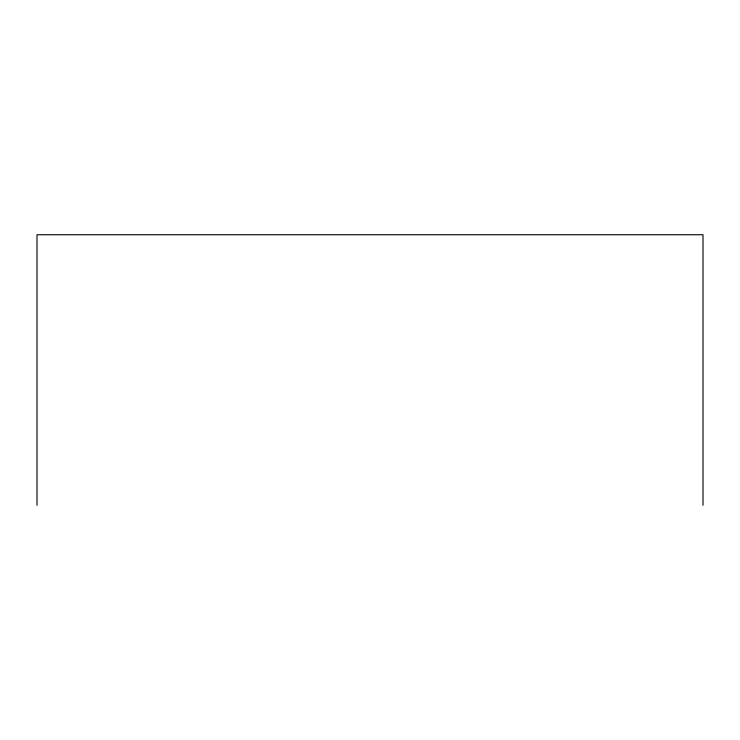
<?xml version="1.0" encoding="UTF-8"?>
<svg xmlns="http://www.w3.org/2000/svg" width="740" height="740" viewBox="0 0 740 740"><rect width="100%" height="100%" fill="white"/><g stroke="black" fill="none" stroke-linecap="round" stroke-linejoin="round"><path stroke-width="1.11" d="M703 505.254L703 234.747L37 234.747L37 505.254"/></g></svg>
